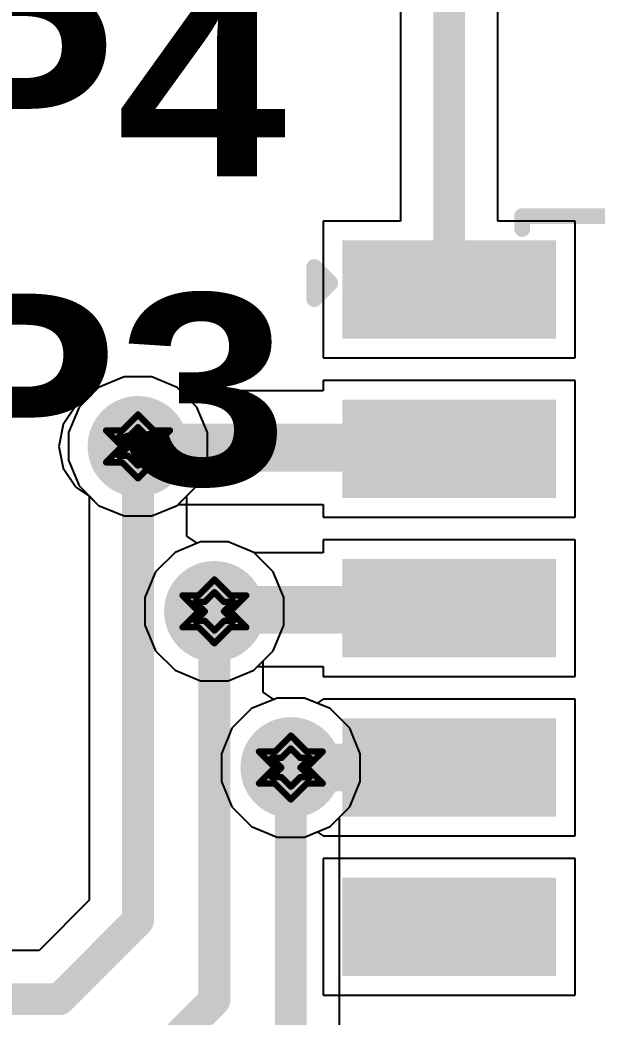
# Model space of a CAD drawing. Header units: inches. Extents: x -5 to 5328, y -4 to 5281.
# Drawn here: x 26.07 to 30.67, y 42.07 to 50.02 of the extents above; entities that cross this region are included whole.
import ezdxf

# ---------------------------------------------------------------- set-up
doc = ezdxf.new("R2010")
doc.units = ezdxf.units.IN
for name, color, linetype in [('Bottom Layer', 5, 'Continuous'), ('Bottom Solder', 6, 'Continuous'), ('Drill Drawing', 1, 'Continuous'), ('Layer 1', 16, 'Continuous'), ('Layer 2', 76, 'Continuous'), ('Top Layer', 1, 'Continuous'), ('Top Overlay', 2, 'Continuous'), ('Top Paste', 8, 'Continuous'), ('Top Solder', 216, 'Continuous'), ('Via Holes', 16, 'Continuous')]:
    doc.layers.add(name, color=color, linetype=linetype)
doc.styles.add('Arial Black_Bold', font='', dxfattribs={"height": 0.2})
doc.styles.get('Arial Black_Bold').set_extended_font_data('Arial Black', bold=True)

# ---------------------------------------------------------------- blocks, each defined once
blk = doc.blocks.new('16_SOIC__0_154___3_90___W______6')
at = {"layer": 'Top Layer'}
for points in [[(-3.45, 4.735), (-1.95, 4.735), (-1.95, 4.155), (-3.45, 4.155)], [(-3.45, 3.465), (-1.95, 3.465), (-1.95, 2.885), (-3.45, 2.885)], [(-3.45, 2.195), (-1.95, 2.195), (-1.95, 1.615), (-3.45, 1.615)], [(-3.45, 0.925), (-1.95, 0.925), (-1.95, 0.345), (-3.45, 0.345)], [(-3.45, -0.345), (-1.95, -0.345), (-1.95, -0.925), (-3.45, -0.925)]]:
    blk.add_hatch(color=1, dxfattribs=at).paths.add_polyline_path(points)
at = {"layer": 'Top Paste'}
for points in [[(-3.45, 4.735), (-1.95, 4.735), (-1.95, 4.155), (-3.45, 4.155)], [(-3.45, 3.465), (-1.95, 3.465), (-1.95, 2.885), (-3.45, 2.885)], [(-3.45, 2.195), (-1.95, 2.195), (-1.95, 1.615), (-3.45, 1.615)], [(-3.45, 0.925), (-1.95, 0.925), (-1.95, 0.345), (-3.45, 0.345)], [(-3.45, -0.345), (-1.95, -0.345), (-1.95, -0.925), (-3.45, -0.925)]]:
    blk.add_hatch(color=8, dxfattribs=at).paths.add_polyline_path(points)
at = {"layer": 'Top Solder'}
for points in [[(-3.5516, 4.8366), (-1.8484, 4.8366), (-1.8484, 4.0534), (-3.5516, 4.0534)], [(-3.5516, 3.5666), (-1.8484, 3.5666), (-1.8484, 2.7834), (-3.5516, 2.7834)], [(-3.5516, 2.2966), (-1.8484, 2.2966), (-1.8484, 1.5134), (-3.5516, 1.5134)], [(-3.5516, 1.0266), (-1.8484, 1.0266), (-1.8484, 0.2434), (-3.5516, 0.2434)], [(-3.5516, -0.2434), (-1.8484, -0.2434), (-1.8484, -1.0266), (-3.5516, -1.0266)]]:
    blk.add_hatch(color=216, dxfattribs=at).paths.add_polyline_path(points)
at = {"layer": 'Top Overlay'}
for points in [[(-2.1174, 5.0292, 0.127, 0.127, 0), (1.9816, 5.0292, 0.127, 0.127, 0)], [(-2.1174, 4.9276, 0.127, 0.127, 0), (-2.1174, 5.0292, 0.127, 0.127, 0)], [(-3.7758, 4.6228, 0.127, 0.127, 0), (-3.6488, 4.4958, 0.127, 0.127, 0)], [(-3.7758, 4.3688, 0.127, 0.127, 0), (-3.7758, 4.6228, 0.127, 0.127, 0)], [(-3.7758, 4.3688, 0.127, 0.127, 0), (-3.6488, 4.4958, 0.127, 0.127, 0)]]:
    blk.add_lwpolyline(points, format="xyseb", dxfattribs=at)
for points in [[(-2.1491, 5.0292, 0.0635, 0.0635, 1), (-2.0856, 5.0292, 0.0635, 0.0635, 1)], [(-2.1491, 5.0292, 0.0635, 0.0635, 1), (-2.0856, 5.0292, 0.0635, 0.0635, 1)], [(-2.1491, 4.9276, 0.0635, 0.0635, 1), (-2.0856, 4.9276, 0.0635, 0.0635, 1)], [(-3.8075, 4.6228, 0.0635, 0.0635, 1), (-3.744, 4.6228, 0.0635, 0.0635, 1)], [(-3.8075, 4.6228, 0.0635, 0.0635, 1), (-3.744, 4.6228, 0.0635, 0.0635, 1)], [(-3.6805, 4.4958, 0.0635, 0.0635, 1), (-3.617, 4.4958, 0.0635, 0.0635, 1)], [(-3.6805, 4.4958, 0.0635, 0.0635, 1), (-3.617, 4.4958, 0.0635, 0.0635, 1)], [(-3.8075, 4.3688, 0.0635, 0.0635, 1), (-3.744, 4.3688, 0.0635, 0.0635, 1)], [(-3.8075, 4.3688, 0.0635, 0.0635, 1), (-3.744, 4.3688, 0.0635, 0.0635, 1)]]:
    blk.add_lwpolyline(points, format="xyseb", close=True, dxfattribs=at)

msp = doc.modelspace()

# ---------------------------------------------------------------- hatches: boundary and pattern name
at = {"layer": 'Bottom Layer'}
h = msp.add_hatch(color=5, dxfattribs=at)
edge = h.paths.add_edge_path()
edge.add_arc((27.0077, 46.6188), 0.3, 0, 360)
h = msp.add_hatch(color=5, dxfattribs=at)
edge = h.paths.add_edge_path()
edge.add_arc((27.6173, 45.3042), 0.3, 0, 360)
h = msp.add_hatch(color=5, dxfattribs=at)
edge = h.paths.add_edge_path()
edge.add_arc((28.2269, 44.0596), 0.3, 0, 360)
at = {"layer": 'Bottom Solder'}
h = msp.add_hatch(color=6, dxfattribs=at)
edge = h.paths.add_edge_path()
edge.add_arc((27.0077, 46.6188), 0.4016, 0, 360)
h = msp.add_hatch(color=6, dxfattribs=at)
edge = h.paths.add_edge_path()
edge.add_arc((27.6173, 45.3042), 0.4016, 0, 360)
h = msp.add_hatch(color=6, dxfattribs=at)
edge = h.paths.add_edge_path()
edge.add_arc((28.2269, 44.0596), 0.4016, 0, 360)
at = {"layer": 'Layer 1'}
h = msp.add_hatch(color=16, dxfattribs=at)
edge = h.paths.add_edge_path()
edge.add_arc((27.0077, 46.6188), 0.3, 0, 360)
h = msp.add_hatch(color=16, dxfattribs=at)
edge = h.paths.add_edge_path()
edge.add_arc((27.6173, 45.3042), 0.3, 0, 360)
h = msp.add_hatch(color=16, dxfattribs=at)
edge = h.paths.add_edge_path()
edge.add_arc((28.2269, 44.0596), 0.3, 0, 360)
at = {"layer": 'Layer 2'}
h = msp.add_hatch(color=76, dxfattribs=at)
edge = h.paths.add_edge_path()
edge.add_arc((27.0077, 46.6188), 0.3, 0, 360)
h = msp.add_hatch(color=76, dxfattribs=at)
edge = h.paths.add_edge_path()
edge.add_arc((27.6173, 45.3042), 0.3, 0, 360)
h = msp.add_hatch(color=76, dxfattribs=at)
edge = h.paths.add_edge_path()
edge.add_arc((28.2269, 44.0596), 0.3, 0, 360)
at = {"layer": 'Top Layer'}
h = msp.add_hatch(color=1, dxfattribs=at)
edge = h.paths.add_edge_path()
edge.add_arc((27.0077, 46.6188), 0.3, 0, 360)
h = msp.add_hatch(color=1, dxfattribs=at)
edge = h.paths.add_edge_path()
edge.add_arc((27.6173, 45.3042), 0.3, 0, 360)
h = msp.add_hatch(color=1, dxfattribs=at)
edge = h.paths.add_edge_path()
edge.add_arc((28.2269, 44.0596), 0.3, 0, 360)
at = {"layer": 'Top Solder'}
h = msp.add_hatch(color=216, dxfattribs=at)
edge = h.paths.add_edge_path()
edge.add_arc((27.0077, 46.6188), 0.4016, 0, 360)
h = msp.add_hatch(color=216, dxfattribs=at)
edge = h.paths.add_edge_path()
edge.add_arc((27.6173, 45.3042), 0.4016, 0, 360)
h = msp.add_hatch(color=216, dxfattribs=at)
edge = h.paths.add_edge_path()
edge.add_arc((28.2269, 44.0596), 0.4016, 0, 360)
at = {"layer": 'Via Holes'}
h = msp.add_hatch(color=7, dxfattribs=at)
edge = h.paths.add_edge_path()
edge.add_arc((27.0077, 46.6188), 0.15, 0, 360)
h = msp.add_hatch(color=7, dxfattribs=at)
edge = h.paths.add_edge_path()
edge.add_arc((27.6173, 45.3042), 0.15, 0, 360)
h = msp.add_hatch(color=7, dxfattribs=at)
edge = h.paths.add_edge_path()
edge.add_arc((28.2269, 44.0596), 0.15, 0, 360)

# ---------------------------------------------------------------- linework, layer by layer
at = {"layer": 'Bottom Layer'}
for p, q in [((26.8975, 47.1728), (26.6939, 47.0885)), ((27.1179, 47.1728), (26.8975, 47.1728)), ((27.3215, 47.0885), (27.1179, 47.1728)), ((26.6939, 47.0885), (26.538, 46.9326)), ((27.4773, 46.9326), (27.3215, 47.0885)), ((26.538, 46.9326), (26.4537, 46.729)), ((27.5617, 46.729), (27.4773, 46.9326)), ((26.4537, 46.729), (26.4537, 46.5086)), ((27.5617, 46.5086), (27.5617, 46.729)), ((26.4537, 46.5086), (26.538, 46.305)), ((27.4773, 46.305), (27.5617, 46.5086)), ((26.538, 46.305), (26.6192, 46.2238)), ((27.3962, 46.2238), (27.4773, 46.305)), ((26.6192, 46.2238), (26.6192, 43.0013)), ((27.3962, 45.9037), (27.3962, 46.2238)), ((27.4806, 45.8473), (27.3962, 45.9037)), ((27.5071, 45.8582), (27.4806, 45.8473)), ((27.7275, 45.8582), (27.5071, 45.8582)), ((27.9311, 45.7739), (27.7275, 45.8582)), ((28.0869, 45.618), (27.9311, 45.7739)), ((28.1713, 45.4144), (28.0869, 45.618)), ((28.1713, 45.194), (28.1713, 45.4144)), ((28.0869, 44.9904), (28.1713, 45.194)), ((28.0058, 44.9092), (28.0869, 44.9904)), ((28.0058, 44.6591), (28.0058, 44.9092)), ((28.0902, 44.6027), (28.0058, 44.6591)), ((28.1167, 44.6136), (28.0902, 44.6027)), ((28.3371, 44.6136), (28.1167, 44.6136)), ((28.5407, 44.5293), (28.3371, 44.6136)), ((28.6965, 44.3734), (28.5407, 44.5293)), ((28.7809, 44.1698), (28.6965, 44.3734)), ((28.7809, 43.9494), (28.7809, 44.1698)), ((28.6965, 43.7458), (28.7809, 43.9494)), ((28.6154, 43.6646), (28.6965, 43.7458)), ((28.6154, 41.6975), (28.6154, 43.6646)), ((26.6192, 43.0013), (26.2201, 42.6022)), ((26.2201, 42.6022), (19.0346, 42.6022))]:
    msp.add_line(p, q, dxfattribs=at)
for points in [[(27.0077, 42.8404, 0.254, 0.254, 0), (27.0077, 46.6188, 0.254, 0.254, 0)], [(27.6173, 42.2055, 0.254, 0.254, 0), (27.6173, 45.3042, 0.254, 0.254, 0)], [(28.2269, 41.6975, 0.254, 0.254, 0), (28.2269, 44.0596, 0.254, 0.254, 0)], [(26.381, 42.2137, 0.254, 0.254, 0), (27.0077, 42.8404, 0.254, 0.254, 0)], [(12.8686, 42.2137, 0.254, 0.254, 0), (26.381, 42.2137, 0.254, 0.254, 0)], [(27.0413, 41.6295, 0.254, 0.254, 0), (27.6173, 42.2055, 0.254, 0.254, 0)]]:
    msp.add_lwpolyline(points, format="xyseb", dxfattribs=at)
for points in [[(26.9442, 46.6188, 0.127, 0.127, 1), (27.0712, 46.6188, 0.127, 0.127, 1)], [(27.5538, 45.3042, 0.127, 0.127, 1), (27.6808, 45.3042, 0.127, 0.127, 1)], [(28.1634, 44.0596, 0.127, 0.127, 1), (28.2904, 44.0596, 0.127, 0.127, 1)], [(26.9442, 42.8404, 0.127, 0.127, 1), (27.0712, 42.8404, 0.127, 0.127, 1)], [(26.9442, 42.8404, 0.127, 0.127, 1), (27.0712, 42.8404, 0.127, 0.127, 1)], [(26.3175, 42.2137, 0.127, 0.127, 1), (26.4445, 42.2137, 0.127, 0.127, 1)], [(26.3175, 42.2137, 0.127, 0.127, 1), (26.4445, 42.2137, 0.127, 0.127, 1)], [(27.5538, 42.2055, 0.127, 0.127, 1), (27.6808, 42.2055, 0.127, 0.127, 1)], [(27.5538, 42.2055, 0.127, 0.127, 1), (27.6808, 42.2055, 0.127, 0.127, 1)]]:
    msp.add_lwpolyline(points, format="xyseb", close=True, dxfattribs=at)
at = {"layer": 'Drill Drawing'}
for points in [[(26.8807, 46.7458, 0.0508, 0.0508, 0), (27.0077, 46.8728, 0.0508, 0.0508, 0)], [(27.0077, 46.8728, 0.0508, 0.0508, 0), (27.1347, 46.7458, 0.0508, 0.0508, 0)], [(26.7537, 46.7458, 0.0508, 0.0508, 0), (26.8807, 46.6188, 0.0508, 0.0508, 0)], [(26.7537, 46.7458, 0.0508, 0.0508, 0), (26.8807, 46.7458, 0.0508, 0.0508, 0)], [(26.9315, 46.695, 0.0508, 0.0508, 0), (27.0077, 46.7712, 0.0508, 0.0508, 0)], [(27.0077, 46.7712, 0.0508, 0.0508, 0), (27.0839, 46.695, 0.0508, 0.0508, 0)], [(27.1347, 46.7458, 0.0508, 0.0508, 0), (27.2617, 46.7458, 0.0508, 0.0508, 0)], [(27.1347, 46.6188, 0.0508, 0.0508, 0), (27.2617, 46.7458, 0.0508, 0.0508, 0)], [(26.8553, 46.695, 0.0508, 0.0508, 0), (26.9315, 46.6188, 0.0508, 0.0508, 0)], [(26.8553, 46.695, 0.0508, 0.0508, 0), (26.9315, 46.695, 0.0508, 0.0508, 0)], [(27.0839, 46.695, 0.0508, 0.0508, 0), (27.1601, 46.695, 0.0508, 0.0508, 0)], [(27.0839, 46.6188, 0.0508, 0.0508, 0), (27.1601, 46.695, 0.0508, 0.0508, 0)], [(26.7537, 46.4918, 0.0508, 0.0508, 0), (26.8807, 46.6188, 0.0508, 0.0508, 0)], [(26.8553, 46.5426, 0.0508, 0.0508, 0), (26.9315, 46.6188, 0.0508, 0.0508, 0)], [(26.8553, 46.5426, 0.0508, 0.0508, 0), (26.9315, 46.5426, 0.0508, 0.0508, 0)], [(26.9315, 46.5426, 0.0508, 0.0508, 0), (27.0077, 46.4664, 0.0508, 0.0508, 0)], [(27.0077, 46.4664, 0.0508, 0.0508, 0), (27.0839, 46.5426, 0.0508, 0.0508, 0)], [(27.0839, 46.6188, 0.0508, 0.0508, 0), (27.1601, 46.5426, 0.0508, 0.0508, 0)], [(27.0839, 46.5426, 0.0508, 0.0508, 0), (27.1601, 46.5426, 0.0508, 0.0508, 0)], [(27.1347, 46.6188, 0.0508, 0.0508, 0), (27.2617, 46.4918, 0.0508, 0.0508, 0)], [(26.7537, 46.4918, 0.0508, 0.0508, 0), (26.8807, 46.4918, 0.0508, 0.0508, 0)], [(26.8807, 46.4918, 0.0508, 0.0508, 0), (27.0077, 46.3648, 0.0508, 0.0508, 0)], [(27.0077, 46.3648, 0.0508, 0.0508, 0), (27.1347, 46.4918, 0.0508, 0.0508, 0)], [(27.1347, 46.4918, 0.0508, 0.0508, 0), (27.2617, 46.4918, 0.0508, 0.0508, 0)], [(27.4903, 45.4312, 0.0508, 0.0508, 0), (27.6173, 45.5582, 0.0508, 0.0508, 0)], [(27.6173, 45.5582, 0.0508, 0.0508, 0), (27.7443, 45.4312, 0.0508, 0.0508, 0)], [(27.3633, 45.4312, 0.0508, 0.0508, 0), (27.4903, 45.3042, 0.0508, 0.0508, 0)], [(27.3633, 45.4312, 0.0508, 0.0508, 0), (27.4903, 45.4312, 0.0508, 0.0508, 0)], [(27.5411, 45.3804, 0.0508, 0.0508, 0), (27.6173, 45.4566, 0.0508, 0.0508, 0)], [(27.6173, 45.4566, 0.0508, 0.0508, 0), (27.6935, 45.3804, 0.0508, 0.0508, 0)], [(27.7443, 45.4312, 0.0508, 0.0508, 0), (27.8713, 45.4312, 0.0508, 0.0508, 0)], [(27.7443, 45.3042, 0.0508, 0.0508, 0), (27.8713, 45.4312, 0.0508, 0.0508, 0)], [(27.4649, 45.3804, 0.0508, 0.0508, 0), (27.5411, 45.3042, 0.0508, 0.0508, 0)], [(27.4649, 45.3804, 0.0508, 0.0508, 0), (27.5411, 45.3804, 0.0508, 0.0508, 0)], [(27.6935, 45.3804, 0.0508, 0.0508, 0), (27.7697, 45.3804, 0.0508, 0.0508, 0)], [(27.6935, 45.3042, 0.0508, 0.0508, 0), (27.7697, 45.3804, 0.0508, 0.0508, 0)], [(27.3633, 45.1772, 0.0508, 0.0508, 0), (27.4903, 45.3042, 0.0508, 0.0508, 0)], [(27.4649, 45.228, 0.0508, 0.0508, 0), (27.5411, 45.3042, 0.0508, 0.0508, 0)], [(27.6935, 45.3042, 0.0508, 0.0508, 0), (27.7697, 45.228, 0.0508, 0.0508, 0)], [(27.7443, 45.3042, 0.0508, 0.0508, 0), (27.8713, 45.1772, 0.0508, 0.0508, 0)], [(27.4649, 45.228, 0.0508, 0.0508, 0), (27.5411, 45.228, 0.0508, 0.0508, 0)], [(27.5411, 45.228, 0.0508, 0.0508, 0), (27.6173, 45.1518, 0.0508, 0.0508, 0)], [(27.6173, 45.1518, 0.0508, 0.0508, 0), (27.6935, 45.228, 0.0508, 0.0508, 0)], [(27.6935, 45.228, 0.0508, 0.0508, 0), (27.7697, 45.228, 0.0508, 0.0508, 0)], [(27.3633, 45.1772, 0.0508, 0.0508, 0), (27.4903, 45.1772, 0.0508, 0.0508, 0)], [(27.4903, 45.1772, 0.0508, 0.0508, 0), (27.6173, 45.0502, 0.0508, 0.0508, 0)], [(27.6173, 45.0502, 0.0508, 0.0508, 0), (27.7443, 45.1772, 0.0508, 0.0508, 0)], [(27.7443, 45.1772, 0.0508, 0.0508, 0), (27.8713, 45.1772, 0.0508, 0.0508, 0)], [(28.0999, 44.1866, 0.0508, 0.0508, 0), (28.2269, 44.3136, 0.0508, 0.0508, 0)], [(28.2269, 44.3136, 0.0508, 0.0508, 0), (28.3539, 44.1866, 0.0508, 0.0508, 0)], [(27.9729, 44.1866, 0.0508, 0.0508, 0), (28.0999, 44.0596, 0.0508, 0.0508, 0)], [(27.9729, 44.1866, 0.0508, 0.0508, 0), (28.0999, 44.1866, 0.0508, 0.0508, 0)], [(28.1507, 44.1358, 0.0508, 0.0508, 0), (28.2269, 44.212, 0.0508, 0.0508, 0)], [(28.2269, 44.212, 0.0508, 0.0508, 0), (28.3031, 44.1358, 0.0508, 0.0508, 0)], [(28.3539, 44.1866, 0.0508, 0.0508, 0), (28.4809, 44.1866, 0.0508, 0.0508, 0)], [(28.3539, 44.0596, 0.0508, 0.0508, 0), (28.4809, 44.1866, 0.0508, 0.0508, 0)], [(28.0745, 44.1358, 0.0508, 0.0508, 0), (28.1507, 44.0596, 0.0508, 0.0508, 0)], [(28.0745, 44.1358, 0.0508, 0.0508, 0), (28.1507, 44.1358, 0.0508, 0.0508, 0)], [(28.3031, 44.1358, 0.0508, 0.0508, 0), (28.3793, 44.1358, 0.0508, 0.0508, 0)], [(28.3031, 44.0596, 0.0508, 0.0508, 0), (28.3793, 44.1358, 0.0508, 0.0508, 0)], [(27.9729, 43.9326, 0.0508, 0.0508, 0), (28.0999, 44.0596, 0.0508, 0.0508, 0)], [(28.0745, 43.9834, 0.0508, 0.0508, 0), (28.1507, 44.0596, 0.0508, 0.0508, 0)], [(28.3031, 44.0596, 0.0508, 0.0508, 0), (28.3793, 43.9834, 0.0508, 0.0508, 0)], [(28.3539, 44.0596, 0.0508, 0.0508, 0), (28.4809, 43.9326, 0.0508, 0.0508, 0)], [(27.9729, 43.9326, 0.0508, 0.0508, 0), (28.0999, 43.9326, 0.0508, 0.0508, 0)], [(28.0745, 43.9834, 0.0508, 0.0508, 0), (28.1507, 43.9834, 0.0508, 0.0508, 0)], [(28.0999, 43.9326, 0.0508, 0.0508, 0), (28.2269, 43.8056, 0.0508, 0.0508, 0)], [(28.1507, 43.9834, 0.0508, 0.0508, 0), (28.2269, 43.9072, 0.0508, 0.0508, 0)], [(28.2269, 43.9072, 0.0508, 0.0508, 0), (28.3031, 43.9834, 0.0508, 0.0508, 0)], [(28.2269, 43.8056, 0.0508, 0.0508, 0), (28.3539, 43.9326, 0.0508, 0.0508, 0)], [(28.3031, 43.9834, 0.0508, 0.0508, 0), (28.3793, 43.9834, 0.0508, 0.0508, 0)], [(28.3539, 43.9326, 0.0508, 0.0508, 0), (28.4809, 43.9326, 0.0508, 0.0508, 0)]]:
    msp.add_lwpolyline(points, format="xyseb", dxfattribs=at)
for points in [[(26.995, 46.8728, 0.0254, 0.0254, 1), (27.0204, 46.8728, 0.0254, 0.0254, 1)], [(26.995, 46.8728, 0.0254, 0.0254, 1), (27.0204, 46.8728, 0.0254, 0.0254, 1)], [(26.741, 46.7458, 0.0254, 0.0254, 1), (26.7664, 46.7458, 0.0254, 0.0254, 1)], [(26.741, 46.7458, 0.0254, 0.0254, 1), (26.7664, 46.7458, 0.0254, 0.0254, 1)], [(26.868, 46.7458, 0.0254, 0.0254, 1), (26.8934, 46.7458, 0.0254, 0.0254, 1)], [(26.868, 46.7458, 0.0254, 0.0254, 1), (26.8934, 46.7458, 0.0254, 0.0254, 1)], [(26.995, 46.7712, 0.0254, 0.0254, 1), (27.0204, 46.7712, 0.0254, 0.0254, 1)], [(26.995, 46.7712, 0.0254, 0.0254, 1), (27.0204, 46.7712, 0.0254, 0.0254, 1)], [(27.122, 46.7458, 0.0254, 0.0254, 1), (27.1474, 46.7458, 0.0254, 0.0254, 1)], [(27.122, 46.7458, 0.0254, 0.0254, 1), (27.1474, 46.7458, 0.0254, 0.0254, 1)], [(27.249, 46.7458, 0.0254, 0.0254, 1), (27.2744, 46.7458, 0.0254, 0.0254, 1)], [(27.249, 46.7458, 0.0254, 0.0254, 1), (27.2744, 46.7458, 0.0254, 0.0254, 1)], [(26.8426, 46.695, 0.0254, 0.0254, 1), (26.868, 46.695, 0.0254, 0.0254, 1)], [(26.8426, 46.695, 0.0254, 0.0254, 1), (26.868, 46.695, 0.0254, 0.0254, 1)], [(26.9188, 46.695, 0.0254, 0.0254, 1), (26.9442, 46.695, 0.0254, 0.0254, 1)], [(26.9188, 46.695, 0.0254, 0.0254, 1), (26.9442, 46.695, 0.0254, 0.0254, 1)], [(27.0712, 46.695, 0.0254, 0.0254, 1), (27.0966, 46.695, 0.0254, 0.0254, 1)], [(27.0712, 46.695, 0.0254, 0.0254, 1), (27.0966, 46.695, 0.0254, 0.0254, 1)], [(27.1474, 46.695, 0.0254, 0.0254, 1), (27.1728, 46.695, 0.0254, 0.0254, 1)], [(27.1474, 46.695, 0.0254, 0.0254, 1), (27.1728, 46.695, 0.0254, 0.0254, 1)], [(26.8426, 46.5426, 0.0254, 0.0254, 1), (26.868, 46.5426, 0.0254, 0.0254, 1)], [(26.8426, 46.5426, 0.0254, 0.0254, 1), (26.868, 46.5426, 0.0254, 0.0254, 1)], [(26.868, 46.6188, 0.0254, 0.0254, 1), (26.8934, 46.6188, 0.0254, 0.0254, 1)], [(26.868, 46.6188, 0.0254, 0.0254, 1), (26.8934, 46.6188, 0.0254, 0.0254, 1)], [(26.9188, 46.6188, 0.0254, 0.0254, 1), (26.9442, 46.6188, 0.0254, 0.0254, 1)], [(26.9188, 46.6188, 0.0254, 0.0254, 1), (26.9442, 46.6188, 0.0254, 0.0254, 1)], [(26.9188, 46.5426, 0.0254, 0.0254, 1), (26.9442, 46.5426, 0.0254, 0.0254, 1)], [(26.9188, 46.5426, 0.0254, 0.0254, 1), (26.9442, 46.5426, 0.0254, 0.0254, 1)], [(27.0712, 46.6188, 0.0254, 0.0254, 1), (27.0966, 46.6188, 0.0254, 0.0254, 1)], [(27.0712, 46.6188, 0.0254, 0.0254, 1), (27.0966, 46.6188, 0.0254, 0.0254, 1)], [(27.0712, 46.5426, 0.0254, 0.0254, 1), (27.0966, 46.5426, 0.0254, 0.0254, 1)], [(27.0712, 46.5426, 0.0254, 0.0254, 1), (27.0966, 46.5426, 0.0254, 0.0254, 1)], [(27.122, 46.6188, 0.0254, 0.0254, 1), (27.1474, 46.6188, 0.0254, 0.0254, 1)], [(27.122, 46.6188, 0.0254, 0.0254, 1), (27.1474, 46.6188, 0.0254, 0.0254, 1)], [(27.1474, 46.5426, 0.0254, 0.0254, 1), (27.1728, 46.5426, 0.0254, 0.0254, 1)], [(27.1474, 46.5426, 0.0254, 0.0254, 1), (27.1728, 46.5426, 0.0254, 0.0254, 1)], [(26.741, 46.4918, 0.0254, 0.0254, 1), (26.7664, 46.4918, 0.0254, 0.0254, 1)], [(26.741, 46.4918, 0.0254, 0.0254, 1), (26.7664, 46.4918, 0.0254, 0.0254, 1)], [(26.868, 46.4918, 0.0254, 0.0254, 1), (26.8934, 46.4918, 0.0254, 0.0254, 1)], [(26.868, 46.4918, 0.0254, 0.0254, 1), (26.8934, 46.4918, 0.0254, 0.0254, 1)], [(26.995, 46.4664, 0.0254, 0.0254, 1), (27.0204, 46.4664, 0.0254, 0.0254, 1)], [(26.995, 46.4664, 0.0254, 0.0254, 1), (27.0204, 46.4664, 0.0254, 0.0254, 1)], [(27.122, 46.4918, 0.0254, 0.0254, 1), (27.1474, 46.4918, 0.0254, 0.0254, 1)], [(27.122, 46.4918, 0.0254, 0.0254, 1), (27.1474, 46.4918, 0.0254, 0.0254, 1)], [(27.249, 46.4918, 0.0254, 0.0254, 1), (27.2744, 46.4918, 0.0254, 0.0254, 1)], [(27.249, 46.4918, 0.0254, 0.0254, 1), (27.2744, 46.4918, 0.0254, 0.0254, 1)], [(26.995, 46.3648, 0.0254, 0.0254, 1), (27.0204, 46.3648, 0.0254, 0.0254, 1)], [(26.995, 46.3648, 0.0254, 0.0254, 1), (27.0204, 46.3648, 0.0254, 0.0254, 1)], [(27.6046, 45.5582, 0.0254, 0.0254, 1), (27.63, 45.5582, 0.0254, 0.0254, 1)], [(27.6046, 45.5582, 0.0254, 0.0254, 1), (27.63, 45.5582, 0.0254, 0.0254, 1)], [(27.3506, 45.4312, 0.0254, 0.0254, 1), (27.376, 45.4312, 0.0254, 0.0254, 1)], [(27.3506, 45.4312, 0.0254, 0.0254, 1), (27.376, 45.4312, 0.0254, 0.0254, 1)], [(27.4776, 45.4312, 0.0254, 0.0254, 1), (27.503, 45.4312, 0.0254, 0.0254, 1)], [(27.4776, 45.4312, 0.0254, 0.0254, 1), (27.503, 45.4312, 0.0254, 0.0254, 1)], [(27.6046, 45.4566, 0.0254, 0.0254, 1), (27.63, 45.4566, 0.0254, 0.0254, 1)], [(27.6046, 45.4566, 0.0254, 0.0254, 1), (27.63, 45.4566, 0.0254, 0.0254, 1)], [(27.7316, 45.4312, 0.0254, 0.0254, 1), (27.757, 45.4312, 0.0254, 0.0254, 1)], [(27.7316, 45.4312, 0.0254, 0.0254, 1), (27.757, 45.4312, 0.0254, 0.0254, 1)], [(27.8586, 45.4312, 0.0254, 0.0254, 1), (27.884, 45.4312, 0.0254, 0.0254, 1)], [(27.8586, 45.4312, 0.0254, 0.0254, 1), (27.884, 45.4312, 0.0254, 0.0254, 1)], [(27.4522, 45.3804, 0.0254, 0.0254, 1), (27.4776, 45.3804, 0.0254, 0.0254, 1)], [(27.4522, 45.3804, 0.0254, 0.0254, 1), (27.4776, 45.3804, 0.0254, 0.0254, 1)], [(27.5284, 45.3804, 0.0254, 0.0254, 1), (27.5538, 45.3804, 0.0254, 0.0254, 1)], [(27.5284, 45.3804, 0.0254, 0.0254, 1), (27.5538, 45.3804, 0.0254, 0.0254, 1)], [(27.6808, 45.3804, 0.0254, 0.0254, 1), (27.7062, 45.3804, 0.0254, 0.0254, 1)], [(27.6808, 45.3804, 0.0254, 0.0254, 1), (27.7062, 45.3804, 0.0254, 0.0254, 1)], [(27.757, 45.3804, 0.0254, 0.0254, 1), (27.7824, 45.3804, 0.0254, 0.0254, 1)], [(27.757, 45.3804, 0.0254, 0.0254, 1), (27.7824, 45.3804, 0.0254, 0.0254, 1)], [(27.4776, 45.3042, 0.0254, 0.0254, 1), (27.503, 45.3042, 0.0254, 0.0254, 1)], [(27.4776, 45.3042, 0.0254, 0.0254, 1), (27.503, 45.3042, 0.0254, 0.0254, 1)], [(27.5284, 45.3042, 0.0254, 0.0254, 1), (27.5538, 45.3042, 0.0254, 0.0254, 1)], [(27.5284, 45.3042, 0.0254, 0.0254, 1), (27.5538, 45.3042, 0.0254, 0.0254, 1)], [(27.6808, 45.3042, 0.0254, 0.0254, 1), (27.7062, 45.3042, 0.0254, 0.0254, 1)], [(27.6808, 45.3042, 0.0254, 0.0254, 1), (27.7062, 45.3042, 0.0254, 0.0254, 1)], [(27.7316, 45.3042, 0.0254, 0.0254, 1), (27.757, 45.3042, 0.0254, 0.0254, 1)], [(27.7316, 45.3042, 0.0254, 0.0254, 1), (27.757, 45.3042, 0.0254, 0.0254, 1)], [(27.4522, 45.228, 0.0254, 0.0254, 1), (27.4776, 45.228, 0.0254, 0.0254, 1)], [(27.4522, 45.228, 0.0254, 0.0254, 1), (27.4776, 45.228, 0.0254, 0.0254, 1)], [(27.5284, 45.228, 0.0254, 0.0254, 1), (27.5538, 45.228, 0.0254, 0.0254, 1)], [(27.5284, 45.228, 0.0254, 0.0254, 1), (27.5538, 45.228, 0.0254, 0.0254, 1)], [(27.6808, 45.228, 0.0254, 0.0254, 1), (27.7062, 45.228, 0.0254, 0.0254, 1)], [(27.6808, 45.228, 0.0254, 0.0254, 1), (27.7062, 45.228, 0.0254, 0.0254, 1)], [(27.757, 45.228, 0.0254, 0.0254, 1), (27.7824, 45.228, 0.0254, 0.0254, 1)], [(27.757, 45.228, 0.0254, 0.0254, 1), (27.7824, 45.228, 0.0254, 0.0254, 1)], [(27.3506, 45.1772, 0.0254, 0.0254, 1), (27.376, 45.1772, 0.0254, 0.0254, 1)], [(27.3506, 45.1772, 0.0254, 0.0254, 1), (27.376, 45.1772, 0.0254, 0.0254, 1)], [(27.4776, 45.1772, 0.0254, 0.0254, 1), (27.503, 45.1772, 0.0254, 0.0254, 1)], [(27.4776, 45.1772, 0.0254, 0.0254, 1), (27.503, 45.1772, 0.0254, 0.0254, 1)], [(27.6046, 45.1518, 0.0254, 0.0254, 1), (27.63, 45.1518, 0.0254, 0.0254, 1)], [(27.6046, 45.1518, 0.0254, 0.0254, 1), (27.63, 45.1518, 0.0254, 0.0254, 1)], [(27.7316, 45.1772, 0.0254, 0.0254, 1), (27.757, 45.1772, 0.0254, 0.0254, 1)], [(27.7316, 45.1772, 0.0254, 0.0254, 1), (27.757, 45.1772, 0.0254, 0.0254, 1)], [(27.8586, 45.1772, 0.0254, 0.0254, 1), (27.884, 45.1772, 0.0254, 0.0254, 1)], [(27.8586, 45.1772, 0.0254, 0.0254, 1), (27.884, 45.1772, 0.0254, 0.0254, 1)], [(27.6046, 45.0502, 0.0254, 0.0254, 1), (27.63, 45.0502, 0.0254, 0.0254, 1)], [(27.6046, 45.0502, 0.0254, 0.0254, 1), (27.63, 45.0502, 0.0254, 0.0254, 1)], [(28.2142, 44.3136, 0.0254, 0.0254, 1), (28.2396, 44.3136, 0.0254, 0.0254, 1)], [(28.2142, 44.3136, 0.0254, 0.0254, 1), (28.2396, 44.3136, 0.0254, 0.0254, 1)], [(27.9602, 44.1866, 0.0254, 0.0254, 1), (27.9856, 44.1866, 0.0254, 0.0254, 1)], [(27.9602, 44.1866, 0.0254, 0.0254, 1), (27.9856, 44.1866, 0.0254, 0.0254, 1)], [(28.0872, 44.1866, 0.0254, 0.0254, 1), (28.1126, 44.1866, 0.0254, 0.0254, 1)], [(28.0872, 44.1866, 0.0254, 0.0254, 1), (28.1126, 44.1866, 0.0254, 0.0254, 1)], [(28.2142, 44.212, 0.0254, 0.0254, 1), (28.2396, 44.212, 0.0254, 0.0254, 1)], [(28.2142, 44.212, 0.0254, 0.0254, 1), (28.2396, 44.212, 0.0254, 0.0254, 1)], [(28.3412, 44.1866, 0.0254, 0.0254, 1), (28.3666, 44.1866, 0.0254, 0.0254, 1)], [(28.3412, 44.1866, 0.0254, 0.0254, 1), (28.3666, 44.1866, 0.0254, 0.0254, 1)], [(28.4682, 44.1866, 0.0254, 0.0254, 1), (28.4936, 44.1866, 0.0254, 0.0254, 1)], [(28.4682, 44.1866, 0.0254, 0.0254, 1), (28.4936, 44.1866, 0.0254, 0.0254, 1)], [(28.0618, 44.1358, 0.0254, 0.0254, 1), (28.0872, 44.1358, 0.0254, 0.0254, 1)], [(28.0618, 44.1358, 0.0254, 0.0254, 1), (28.0872, 44.1358, 0.0254, 0.0254, 1)], [(28.138, 44.1358, 0.0254, 0.0254, 1), (28.1634, 44.1358, 0.0254, 0.0254, 1)], [(28.138, 44.1358, 0.0254, 0.0254, 1), (28.1634, 44.1358, 0.0254, 0.0254, 1)], [(28.2904, 44.1358, 0.0254, 0.0254, 1), (28.3158, 44.1358, 0.0254, 0.0254, 1)], [(28.2904, 44.1358, 0.0254, 0.0254, 1), (28.3158, 44.1358, 0.0254, 0.0254, 1)], [(28.3666, 44.1358, 0.0254, 0.0254, 1), (28.392, 44.1358, 0.0254, 0.0254, 1)], [(28.3666, 44.1358, 0.0254, 0.0254, 1), (28.392, 44.1358, 0.0254, 0.0254, 1)], [(28.0872, 44.0596, 0.0254, 0.0254, 1), (28.1126, 44.0596, 0.0254, 0.0254, 1)], [(28.0872, 44.0596, 0.0254, 0.0254, 1), (28.1126, 44.0596, 0.0254, 0.0254, 1)], [(28.138, 44.0596, 0.0254, 0.0254, 1), (28.1634, 44.0596, 0.0254, 0.0254, 1)], [(28.138, 44.0596, 0.0254, 0.0254, 1), (28.1634, 44.0596, 0.0254, 0.0254, 1)], [(28.2904, 44.0596, 0.0254, 0.0254, 1), (28.3158, 44.0596, 0.0254, 0.0254, 1)], [(28.2904, 44.0596, 0.0254, 0.0254, 1), (28.3158, 44.0596, 0.0254, 0.0254, 1)], [(28.3412, 44.0596, 0.0254, 0.0254, 1), (28.3666, 44.0596, 0.0254, 0.0254, 1)], [(28.3412, 44.0596, 0.0254, 0.0254, 1), (28.3666, 44.0596, 0.0254, 0.0254, 1)], [(27.9602, 43.9326, 0.0254, 0.0254, 1), (27.9856, 43.9326, 0.0254, 0.0254, 1)], [(27.9602, 43.9326, 0.0254, 0.0254, 1), (27.9856, 43.9326, 0.0254, 0.0254, 1)], [(28.0618, 43.9834, 0.0254, 0.0254, 1), (28.0872, 43.9834, 0.0254, 0.0254, 1)], [(28.0618, 43.9834, 0.0254, 0.0254, 1), (28.0872, 43.9834, 0.0254, 0.0254, 1)], [(28.0872, 43.9326, 0.0254, 0.0254, 1), (28.1126, 43.9326, 0.0254, 0.0254, 1)], [(28.0872, 43.9326, 0.0254, 0.0254, 1), (28.1126, 43.9326, 0.0254, 0.0254, 1)], [(28.138, 43.9834, 0.0254, 0.0254, 1), (28.1634, 43.9834, 0.0254, 0.0254, 1)], [(28.138, 43.9834, 0.0254, 0.0254, 1), (28.1634, 43.9834, 0.0254, 0.0254, 1)], [(28.2904, 43.9834, 0.0254, 0.0254, 1), (28.3158, 43.9834, 0.0254, 0.0254, 1)], [(28.2904, 43.9834, 0.0254, 0.0254, 1), (28.3158, 43.9834, 0.0254, 0.0254, 1)], [(28.3412, 43.9326, 0.0254, 0.0254, 1), (28.3666, 43.9326, 0.0254, 0.0254, 1)], [(28.3412, 43.9326, 0.0254, 0.0254, 1), (28.3666, 43.9326, 0.0254, 0.0254, 1)], [(28.3666, 43.9834, 0.0254, 0.0254, 1), (28.392, 43.9834, 0.0254, 0.0254, 1)], [(28.3666, 43.9834, 0.0254, 0.0254, 1), (28.392, 43.9834, 0.0254, 0.0254, 1)], [(28.4682, 43.9326, 0.0254, 0.0254, 1), (28.4936, 43.9326, 0.0254, 0.0254, 1)], [(28.4682, 43.9326, 0.0254, 0.0254, 1), (28.4936, 43.9326, 0.0254, 0.0254, 1)], [(28.2142, 43.9072, 0.0254, 0.0254, 1), (28.2396, 43.9072, 0.0254, 0.0254, 1)], [(28.2142, 43.9072, 0.0254, 0.0254, 1), (28.2396, 43.9072, 0.0254, 0.0254, 1)], [(28.2142, 43.8056, 0.0254, 0.0254, 1), (28.2396, 43.8056, 0.0254, 0.0254, 1)], [(28.2142, 43.8056, 0.0254, 0.0254, 1), (28.2396, 43.8056, 0.0254, 0.0254, 1)]]:
    msp.add_lwpolyline(points, format="xyseb", close=True, dxfattribs=at)
at = {"layer": 'Layer 1'}
for p, q in [((26.8975, 47.1728), (26.6939, 47.0885)), ((27.1179, 47.1728), (26.8975, 47.1728)), ((27.3215, 47.0885), (27.1179, 47.1728)), ((26.6939, 47.0885), (26.538, 46.9326)), ((27.4773, 46.9326), (27.3215, 47.0885)), ((26.538, 46.9326), (26.4537, 46.729)), ((27.5617, 46.729), (27.4773, 46.9326)), ((26.4537, 46.729), (26.4537, 46.5086)), ((27.5617, 46.5086), (27.5617, 46.729)), ((26.4537, 46.5086), (26.538, 46.305)), ((27.4773, 46.305), (27.5617, 46.5086)), ((26.538, 46.305), (26.6939, 46.1492)), ((27.3215, 46.1492), (27.4773, 46.305)), ((26.6939, 46.1492), (26.8975, 46.0648)), ((27.1179, 46.0648), (27.3215, 46.1492)), ((26.8975, 46.0648), (27.1179, 46.0648)), ((27.5071, 45.8582), (27.3035, 45.7739)), ((27.7275, 45.8582), (27.5071, 45.8582)), ((27.9311, 45.7739), (27.7275, 45.8582)), ((27.3035, 45.7739), (27.1476, 45.618)), ((28.0869, 45.618), (27.9311, 45.7739)), ((27.1476, 45.618), (27.0633, 45.4144)), ((28.1713, 45.4144), (28.0869, 45.618)), ((27.0633, 45.4144), (27.0633, 45.194)), ((28.1713, 45.194), (28.1713, 45.4144)), ((27.0633, 45.194), (27.1476, 44.9904)), ((28.0869, 44.9904), (28.1713, 45.194)), ((27.1476, 44.9904), (27.3035, 44.8346)), ((27.9311, 44.8346), (28.0869, 44.9904)), ((27.3035, 44.8346), (27.5071, 44.7502)), ((27.7275, 44.7502), (27.9311, 44.8346)), ((27.5071, 44.7502), (27.7275, 44.7502)), ((28.1167, 44.6136), (27.9131, 44.5293)), ((28.3371, 44.6136), (28.1167, 44.6136)), ((28.5407, 44.5293), (28.3371, 44.6136)), ((27.9131, 44.5293), (27.7572, 44.3734)), ((28.6965, 44.3734), (28.5407, 44.5293)), ((27.7572, 44.3734), (27.6729, 44.1698)), ((28.7809, 44.1698), (28.6965, 44.3734)), ((27.6729, 44.1698), (27.6729, 43.9494)), ((28.7809, 43.9494), (28.7809, 44.1698)), ((27.6729, 43.9494), (27.7572, 43.7458)), ((28.6965, 43.7458), (28.7809, 43.9494)), ((27.7572, 43.7458), (27.9131, 43.59)), ((28.5407, 43.59), (28.6965, 43.7458)), ((27.9131, 43.59), (28.1167, 43.5056)), ((28.3371, 43.5056), (28.5407, 43.59)), ((28.1167, 43.5056), (28.3371, 43.5056))]:
    msp.add_line(p, q, dxfattribs=at)
at = {"layer": 'Layer 2'}
for p, q in [((26.8975, 47.1728), (26.6939, 47.0885)), ((27.1179, 47.1728), (26.8975, 47.1728)), ((27.3215, 47.0885), (27.1179, 47.1728)), ((26.6939, 47.0885), (26.538, 46.9326)), ((27.4773, 46.9326), (27.3215, 47.0885)), ((26.538, 46.9326), (26.4537, 46.729)), ((27.5617, 46.729), (27.4773, 46.9326)), ((26.4537, 46.729), (26.4537, 46.5086)), ((27.5617, 46.5086), (27.5617, 46.729)), ((26.4537, 46.5086), (26.538, 46.305)), ((27.4773, 46.305), (27.5617, 46.5086)), ((26.538, 46.305), (26.6939, 46.1492)), ((27.3215, 46.1492), (27.4773, 46.305)), ((26.6939, 46.1492), (26.8975, 46.0648)), ((27.1179, 46.0648), (27.3215, 46.1492)), ((26.8975, 46.0648), (27.1179, 46.0648)), ((27.5071, 45.8582), (27.3035, 45.7739)), ((27.7275, 45.8582), (27.5071, 45.8582)), ((27.9311, 45.7739), (27.7275, 45.8582)), ((27.3035, 45.7739), (27.1476, 45.618)), ((28.0869, 45.618), (27.9311, 45.7739)), ((27.1476, 45.618), (27.0633, 45.4144)), ((28.1713, 45.4144), (28.0869, 45.618)), ((27.0633, 45.4144), (27.0633, 45.194)), ((28.1713, 45.194), (28.1713, 45.4144)), ((27.0633, 45.194), (27.1476, 44.9904)), ((28.0869, 44.9904), (28.1713, 45.194)), ((27.1476, 44.9904), (27.3035, 44.8346)), ((27.9311, 44.8346), (28.0869, 44.9904)), ((27.3035, 44.8346), (27.5071, 44.7502)), ((27.7275, 44.7502), (27.9311, 44.8346)), ((27.5071, 44.7502), (27.7275, 44.7502)), ((28.1167, 44.6136), (27.9131, 44.5293)), ((28.3371, 44.6136), (28.1167, 44.6136)), ((28.5407, 44.5293), (28.3371, 44.6136)), ((27.9131, 44.5293), (27.7572, 44.3734)), ((28.6965, 44.3734), (28.5407, 44.5293)), ((27.7572, 44.3734), (27.6729, 44.1698)), ((28.7809, 44.1698), (28.6965, 44.3734)), ((27.6729, 44.1698), (27.6729, 43.9494)), ((28.7809, 43.9494), (28.7809, 44.1698)), ((27.6729, 43.9494), (27.7572, 43.7458)), ((28.6965, 43.7458), (28.7809, 43.9494)), ((27.7572, 43.7458), (27.9131, 43.59)), ((28.5407, 43.59), (28.6965, 43.7458)), ((27.9131, 43.59), (28.1167, 43.5056)), ((28.3371, 43.5056), (28.5407, 43.59)), ((28.1167, 43.5056), (28.3371, 43.5056))]:
    msp.add_line(p, q, dxfattribs=at)
at = {"layer": 'Top Layer'}
for p, q in [((29.8778, 48.4136), (29.8778, 51.3982)), ((29.1008, 51.2373), (29.1008, 48.4136)), ((29.1008, 48.4136), (28.4853, 48.4136)), ((28.4853, 48.4136), (28.4853, 47.3256)), ((30.4933, 48.4136), (29.8778, 48.4136)), ((30.4933, 47.3256), (30.4933, 48.4136)), ((28.4853, 47.3256), (30.4933, 47.3256)), ((26.8975, 47.1728), (26.6939, 47.0885)), ((27.1179, 47.1728), (26.8975, 47.1728)), ((27.3215, 47.0885), (27.1179, 47.1728)), ((30.4933, 47.1436), (28.4853, 47.1436)), ((28.4853, 47.1436), (28.4853, 47.0624)), ((30.4933, 46.0556), (30.4933, 47.1436)), ((26.6939, 47.0885), (26.6157, 47.0103)), ((27.3476, 47.0624), (27.3215, 47.0885)), ((28.4853, 47.0624), (27.3476, 47.0624)), ((26.6157, 47.0103), (26.5094, 46.9393)), ((26.5094, 46.9393), (26.4112, 46.7923)), ((26.4112, 46.7923), (26.3767, 46.6188)), ((26.3767, 46.6188), (26.4112, 46.4454)), ((26.4112, 46.4454), (26.5094, 46.2983)), ((26.5094, 46.2983), (26.519, 46.2888)), ((26.519, 46.2888), (26.6253, 46.2178)), ((26.6253, 46.2178), (26.6939, 46.1492)), ((26.6939, 46.1492), (26.8975, 46.0648)), ((27.1179, 46.0648), (27.3215, 46.1492)), ((27.3215, 46.1492), (27.3284, 46.156)), ((27.3284, 46.156), (28.4853, 46.156)), ((28.4853, 46.156), (28.4853, 46.0556)), ((26.8975, 46.0648), (27.1179, 46.0648)), ((28.4853, 46.0556), (30.4933, 46.0556)), ((27.5071, 45.8582), (27.3035, 45.7739)), ((27.7275, 45.8582), (27.5071, 45.8582)), ((27.9311, 45.7739), (27.7275, 45.8582)), ((30.4933, 45.8736), (28.4853, 45.8736)), ((28.4853, 45.8736), (28.4853, 45.7701)), ((30.4933, 44.7856), (30.4933, 45.8736)), ((27.3035, 45.7739), (27.1476, 45.618)), ((27.9349, 45.7701), (27.9311, 45.7739)), ((28.4853, 45.7701), (27.9349, 45.7701)), ((27.1476, 45.618), (27.0633, 45.4144)), ((27.0633, 45.4144), (27.0633, 45.194)), ((27.0633, 45.194), (27.1476, 44.9904)), ((27.1476, 44.9904), (27.3035, 44.8346)), ((27.3035, 44.8346), (27.5071, 44.7502)), ((27.7275, 44.7502), (27.9311, 44.8346)), ((27.9311, 44.8346), (27.9603, 44.8637)), ((27.9603, 44.8637), (28.4853, 44.8637)), ((28.4853, 44.8637), (28.4853, 44.7856)), ((27.5071, 44.7502), (27.7275, 44.7502)), ((28.4853, 44.7856), (30.4933, 44.7856)), ((28.1167, 44.6136), (27.9131, 44.5293)), ((28.3371, 44.6136), (28.1167, 44.6136)), ((28.4378, 44.5719), (28.3371, 44.6136)), ((28.4853, 44.6036), (28.4378, 44.5719)), ((30.4933, 44.6036), (28.4853, 44.6036)), ((28.4853, 44.6036), (28.4853, 44.6036)), ((30.4933, 43.5156), (30.4933, 44.6036)), ((27.9131, 44.5293), (27.7572, 44.3734)), ((27.7572, 44.3734), (27.6729, 44.1698)), ((27.6729, 44.1698), (27.6729, 43.9494)), ((27.6729, 43.9494), (27.7572, 43.7458)), ((27.7572, 43.7458), (27.9131, 43.59)), ((27.9131, 43.59), (28.1167, 43.5056)), ((28.3371, 43.5056), (28.4378, 43.5473)), ((28.4378, 43.5473), (28.4853, 43.5156)), ((28.1167, 43.5056), (28.3371, 43.5056)), ((28.4853, 43.5156), (28.4853, 43.5156)), ((28.4853, 43.5156), (30.4933, 43.5156)), ((30.4933, 43.3336), (28.4853, 43.3336)), ((28.4853, 43.3336), (28.4853, 42.2456)), ((30.4933, 42.2456), (30.4933, 43.3336)), ((28.4853, 42.2456), (30.4933, 42.2456))]:
    msp.add_line(p, q, dxfattribs=at)
for points in [[(29.4893, 47.8696, 0.254, 0.254, 0), (29.4893, 51.3982, 0.254, 0.254, 0)], [(26.8299, 46.6188, 0.381, 0.381, 0), (26.8395, 46.6092, 0.381, 0.381, 0)], [(26.8395, 46.6092, 0.381, 0.381, 0), (29.4797, 46.6092, 0.381, 0.381, 0)], [(29.4797, 46.6092, 0.381, 0.381, 0), (29.4893, 46.5996, 0.381, 0.381, 0)], [(27.5411, 45.3042, 0.381, 0.381, 0), (27.5538, 45.3169, 0.381, 0.381, 0)], [(27.5538, 45.3169, 0.381, 0.381, 0), (29.4766, 45.3169, 0.381, 0.381, 0)], [(29.4766, 45.3169, 0.381, 0.381, 0), (29.4893, 45.3296, 0.381, 0.381, 0)], [(28.2269, 44.0596, 0.381, 0.381, 0), (29.4893, 44.0596, 0.381, 0.381, 0)]]:
    msp.add_lwpolyline(points, format="xyseb", dxfattribs=at)
for points in [[(29.4258, 47.8696, 0.127, 0.127, 1), (29.5528, 47.8696, 0.127, 0.127, 1)], [(26.7346, 46.6188, 0.1905, 0.1905, 1), (26.9251, 46.6188, 0.1905, 0.1905, 1)], [(26.7442, 46.6092, 0.1905, 0.1905, 1), (26.9347, 46.6092, 0.1905, 0.1905, 1)], [(26.7442, 46.6092, 0.1905, 0.1905, 1), (26.9347, 46.6092, 0.1905, 0.1905, 1)], [(29.3844, 46.6092, 0.1905, 0.1905, 1), (29.5749, 46.6092, 0.1905, 0.1905, 1)], [(29.3844, 46.6092, 0.1905, 0.1905, 1), (29.5749, 46.6092, 0.1905, 0.1905, 1)], [(29.394, 46.5996, 0.1905, 0.1905, 1), (29.5845, 46.5996, 0.1905, 0.1905, 1)], [(27.4458, 45.3042, 0.1905, 0.1905, 1), (27.6363, 45.3042, 0.1905, 0.1905, 1)], [(27.4585, 45.3169, 0.1905, 0.1905, 1), (27.649, 45.3169, 0.1905, 0.1905, 1)], [(27.4585, 45.3169, 0.1905, 0.1905, 1), (27.649, 45.3169, 0.1905, 0.1905, 1)], [(29.3813, 45.3169, 0.1905, 0.1905, 1), (29.5718, 45.3169, 0.1905, 0.1905, 1)], [(29.3813, 45.3169, 0.1905, 0.1905, 1), (29.5718, 45.3169, 0.1905, 0.1905, 1)], [(29.394, 45.3296, 0.1905, 0.1905, 1), (29.5845, 45.3296, 0.1905, 0.1905, 1)], [(28.1316, 44.0596, 0.1905, 0.1905, 1), (28.3221, 44.0596, 0.1905, 0.1905, 1)], [(29.394, 44.0596, 0.1905, 0.1905, 1), (29.5845, 44.0596, 0.1905, 0.1905, 1)]]:
    msp.add_lwpolyline(points, format="xyseb", close=True, dxfattribs=at)

# ---------------------------------------------------------------- block references
msp.add_blockref('16_SOIC__0_154___3_90___W______6', (32.1893, 43.4246))

# ---------------------------------------------------------------- texts
at = {"layer": 'Top Overlay', "style": 'Arial Black_Bold'}
for s, p in [('TP4', (23.7241, 48.7724)), ('TP3', (23.7354, 46.312))]:
    msp.add_text(s, height=1.524, dxfattribs=at).set_placement(p)

doc.saveas('drawing.dxf')
